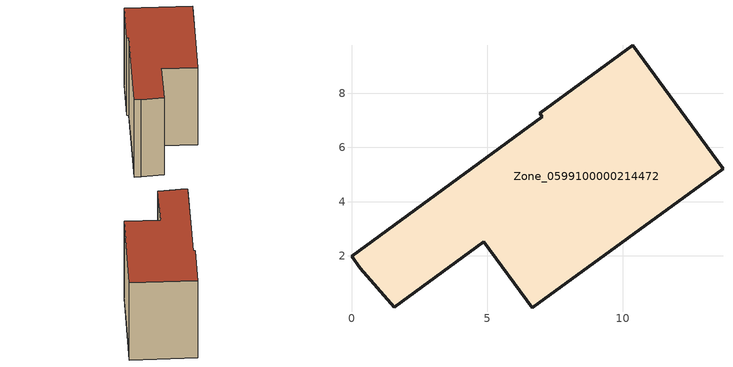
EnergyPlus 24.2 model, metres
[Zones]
Zone_0599100000214472
 floor ground (C_G): 10.37,9.77 13.71,5.22 6.66,0.09 4.88,2.52 1.59,0.1 0.32,1.54 0,1.98 7.03,7.14 6.95,7.26 z0
 wall outside (C_F): 13.71,5.22 10.37,9.77 6.95,7.26 7.03,7.14 0,1.98 0.32,1.54 1.59,0.1 4.88,2.52 6.66,0.09 13.71,5.22 z0:7.81
 roof outside (C_R): 7.03,7.14 0,1.98 0.32,1.54 1.59,0.1 4.88,2.52 6.66,0.09 13.71,5.22 10.37,9.77 6.95,7.26 z7.81
[BUILDING]
Pand.0599100000214472: North Axis=0; Terrain=City; Loads Convergence Tolerance Value=0.04; Temperature Convergence Tolerance Value=0.4; Solar Distribution=FullExterior; Maximum Number of Warmup Days=25; Minimum Number of Warmup Days=1
[Site:Location]
Rotterdam.The.Hague.AP_ZH_NLD Design_Conditions: Latitude=51.96; Longitude=4.45; Time Zone=1; Elevation=-4.5
[SITE:GROUNDTEMPERATURE:BUILDINGSURFACE]
18, 18, 18, 18, 18, 18, 18, 18, 18, 18, 18, 18
[MATERIAL] Thermal Absorptance=0.9; Solar Absorptance=0.7; Visible Absorptance=0.7
Name | Roughness | Thickness | Conductivity | Density | Specific Heat
G.TI.1975-1991 | MediumSmooth | 0.15 | 0.288461 | 540 | 1210
F.TI.1975-1991 | Rough | 0.3 | 0.230769 | 1920 | 840
R.TI.1975-1991 | MediumRough | 0.2 | 0.153846 | 1500 | 1000
[CONSTRUCTION]
C_G: G.TI.1975-1991
C_F: F.TI.1975-1991
C_R: R.TI.1975-1991
[ZONE]
Zone_0599100000214472: Type=1; Multiplier=1; Ceiling Height=Autocalculate; Volume=Autocalculate; Floor Area=autocalculate; Part of Total Floor Area=Yes
[ZONEINFILTRATION:DESIGNFLOWRATE]
Infil_Zone_0599100000214472: Zone or ZoneList or Space or SpaceList=Zone_0599100000214472; Schedule=AlwaysOn; Design Flow Rate Calculation Method=Flow/Area; Flow Rate per Floor Area=0.003; Constant Term Coefficient=1; Temperature Term Coefficient=0; Velocity Term Coefficient=0; Velocity Squared Term Coefficient=0
[HVACTEMPLATE:ZONE:IDEALLOADSAIRSYSTEM]
Zone_0599100000214472: Maximum Heating Supply Air Temperature=50; Minimum Cooling Supply Air Temperature=13; Maximum Heating Supply Air Humidity Ratio=0.0156; Minimum Cooling Supply Air Humidity Ratio=0.0077; Heating Limit=NoLimit; Cooling Limit=NoLimit; Dehumidification Control Type=ConstantSensibleHeatRatio; Cooling Sensible Heat Ratio=0.7; Dehumidification Setpoint=60; Humidification Control Type=None; Humidification Setpoint=30; Outdoor Air Method=None; Outdoor Air Flow Rate per Person=0.00944; Outdoor Air Flow Rate per Zone Floor Area=0; Outdoor Air Flow Rate per Zone=0; Demand Controlled Ventilation Type=None; Outdoor Air Economizer Type=NoEconomizer; Heat Recovery Type=None; Sensible Heat Recovery Effectiveness=0.7; Latent Heat Recovery Effectiveness=0.65
[ZONECONTROL:THERMOSTAT]
ThermostatControl_Zone_0599100000214472: Zone or ZoneList=Zone_0599100000214472; Control Type Schedule=DualSetpointControlType; Control 1=Thermostat_Zone_0599100000214472; Temperature Difference Between Cutout And Setpoint=0
[THERMOSTATSETPOINT:DUALSETPOINT]
Thermostat_Zone_0599100000214472: Heating Setpoint Temperature Schedule=HeatingSetpoint_Zone_0599100000214472; Cooling Setpoint Temperature Schedule=CoolingSetpoint_Zone_0599100000214472
[SCHEDULE:COMPACT]
HeatingSetpoint_Zone_0599100000214472: Through: 12/31, For: AllDays, Until: 24:00, 21
CoolingSetpoint_Zone_0599100000214472: Through: 12/31, For: AllDays, Until: 24:00, 24
DualSetpointControlType: Through: 12/31, For: AllDays, Until: 24:00, 4
AlwaysOn: Through: 12/31, For: AllDays, Until: 24:00, 1
